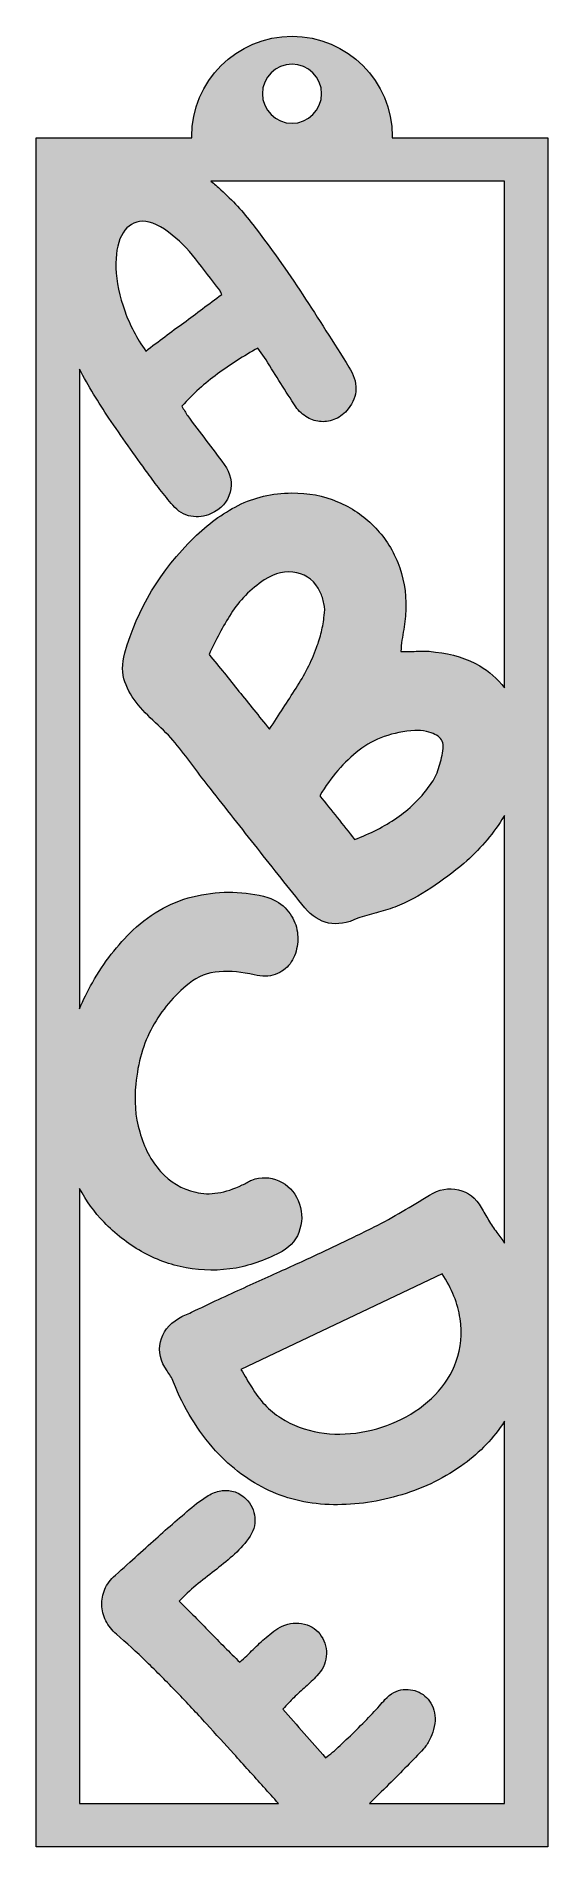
# Model space of a CAD drawing. Extents: x 1256 to 1743, y -1401 to 322.
import ezdxf

# ---------------------------------------------------------------- set-up
doc = ezdxf.new("R2010")
doc.units = 0
doc.header["$MEASUREMENT"] = 0
doc.layers.add('Layer 1', color=7, linetype='Continuous')

msp = doc.modelspace()

# ---------------------------------------------------------------- hatches: boundary and pattern name
at = {"layer": 'Layer 1', "true_color": 0x231f20}
h = msp.add_hatch(color=250, dxfattribs=at)
h.dxf.hatch_style = 2
edge = h.paths.add_edge_path()
edge.add_spline(control_points=[(1595.4, 225.1), (1595.4, 225.5), (1595.4, 225.9), (1595.4, 226.3), (1595.4, 279), (1552.7, 321.8), (1499.9, 321.8), (1447.1, 321.8), (1404.4, 279), (1404.4, 226.3), (1404.4, 225.9), (1404.4, 225.5), (1404.4, 225.1), (1404.4, 225.1), (1256.4, 225.1), (1256.4, 225.1), (1256.4, 225.1), (1256.4, -1401.4), (1256.4, -1401.4), (1256.4, -1401.4), (1743.4, -1401.4), (1743.4, -1401.4), (1743.4, -1401.4), (1743.4, 225.1), (1743.4, 225.1), (1743.4, 225.1), (1595.4, 225.1), (1595.4, 225.1)], knot_values=[0, 0, 0, 0, 1, 1, 1, 2, 2, 2, 3, 3, 3, 4, 4, 4, 5, 5, 5, 6, 6, 6, 7, 7, 7, 8, 8, 8, 9, 9, 9, 9], degree=3, periodic=1)
edge = h.paths.add_edge_path()
edge.add_spline(control_points=[(1499.9, 295.3), (1515.5, 295.3), (1528.1, 282.7), (1528.1, 267.1), (1528.1, 251.6), (1515.5, 238.9), (1499.9, 238.9), (1484.3, 238.9), (1471.7, 251.6), (1471.7, 267.1), (1471.7, 282.7), (1484.3, 295.3), (1499.9, 295.3)], knot_values=[0, 0, 0, 0, 1, 1, 1, 2, 2, 2, 3, 3, 3, 4, 4, 4, 4], degree=3, periodic=1)
edge = h.paths.add_edge_path()
edge.add_spline(control_points=[(1337.5, 131.9), (1341.4, 139.7), (1347.2, 144.2), (1354.8, 145.4), (1362.4, 146.6), (1371.6, 143.3), (1382.4, 135.4), (1392, 128.1), (1400.6, 119.6), (1408, 109.9), (1415.4, 100.1), (1423.1, 90.2), (1431.1, 80.1), (1431.9, 79), (1432.5, 77.7), (1433, 76), (1420.7, 66.9), (1408.7, 57.9), (1396.8, 49.1), (1384.9, 40.4), (1372.9, 31.4), (1360.6, 22.2), (1352, 34.6), (1345.5, 47), (1341, 59.6), (1335.6, 74.4), (1332.7, 88.2), (1332.3, 101), (1331.9, 113.8), (1333.6, 124.1), (1337.5, 131.9)], knot_values=[0, 0, 0, 0, 1, 1, 1, 2, 2, 2, 3, 3, 3, 4, 4, 4, 5, 5, 5, 6, 6, 6, 7, 7, 7, 8, 8, 8, 9, 9, 9, 10, 10, 10, 10], degree=3, periodic=1)
edge = h.paths.add_edge_path()
edge.add_spline(control_points=[(1573.7, -1360.2), (1579.5, -1354.5), (1585.5, -1348.5), (1591.9, -1342.2), (1604.2, -1330), (1615.3, -1318.7), (1625.1, -1308.3), (1627.3, -1305.8), (1629.2, -1303), (1630.9, -1299.7), (1632.6, -1296.4), (1633.9, -1293.1), (1634.7, -1289.7), (1636.8, -1282.1), (1636.7, -1275.3), (1634.2, -1269.1), (1631.7, -1262.9), (1627.9, -1258.4), (1622.8, -1255.4), (1617.8, -1252.4), (1612.1, -1251.2), (1605.8, -1251.8), (1599.5, -1252.4), (1593.7, -1255.5), (1588.4, -1261.3), (1585.2, -1265), (1581.3, -1269.4), (1576.5, -1274.5), (1571.7, -1279.6), (1566.6, -1284.8), (1561.3, -1290), (1556.1, -1295.1), (1550.9, -1300.1), (1545.8, -1304.9), (1540.7, -1309.8), (1536, -1313.6), (1531.8, -1316.6), (1525.1, -1308.8), (1518.4, -1301.1), (1511.6, -1293.5), (1504.7, -1285.8), (1498, -1278.1), (1491.3, -1270.3), (1493.3, -1268.1), (1495.1, -1266.1), (1496.8, -1264.3), (1498.4, -1262.6), (1500.1, -1261), (1501.6, -1259.5), (1505.3, -1256), (1509, -1252.6), (1512.8, -1249.2), (1516.5, -1245.9), (1520.1, -1242.4), (1523.6, -1238.7), (1528.9, -1233.3), (1531.9, -1227.1), (1532.5, -1220.2), (1533.2, -1213.3), (1531.6, -1206.8), (1527.8, -1200.8), (1524.1, -1195), (1518.8, -1191.2), (1511.7, -1189.4), (1504.6, -1187.6), (1497.6, -1188.3), (1490.6, -1191.5), (1487.7, -1192.8), (1485.1, -1194.4), (1482.7, -1196.3), (1480.2, -1198.2), (1477.7, -1200.2), (1475.2, -1202.2), (1471.1, -1205.7), (1467.1, -1209.5), (1463, -1213.5), (1459, -1217.4), (1454.8, -1221.6), (1450.3, -1225.8), (1440.5, -1216.2), (1430.9, -1206.6), (1421.5, -1196.9), (1412.2, -1187.2), (1402.5, -1177.5), (1392.5, -1167.7), (1397.4, -1162.3), (1402.7, -1157.3), (1408.5, -1152.6), (1414.2, -1147.9), (1420, -1143.3), (1426, -1138.8), (1431.9, -1134.3), (1437.6, -1129.6), (1443.2, -1124.7), (1448.8, -1119.8), (1453.8, -1114.3), (1458.4, -1108.1), (1463.1, -1101.8), (1465.1, -1095.1), (1464.5, -1088.1), (1463.8, -1081.2), (1461, -1075.2), (1456, -1070.3), (1452.1, -1066.6), (1448.1, -1064.2), (1444.2, -1063.2), (1440.2, -1062.1), (1436.1, -1061.9), (1432, -1062.7), (1427.9, -1063.4), (1424, -1064.9), (1420.2, -1067.2), (1416.4, -1069.5), (1412.7, -1072), (1409, -1074.8), (1396.7, -1084.9), (1384.5, -1095.4), (1372.5, -1106.3), (1360.3, -1117.2), (1346.8, -1129.4), (1331.8, -1142.9), (1327.1, -1147), (1323.7, -1151.4), (1321.7, -1156.3), (1319.6, -1161.2), (1318.7, -1166.2), (1318.8, -1171.3), (1319, -1176.3), (1320.3, -1181.3), (1322.7, -1186.2), (1325.2, -1191.1), (1328.5, -1195.5), (1332.8, -1199.2), (1342.3, -1207.3), (1351.8, -1216), (1361.5, -1225.4), (1371.1, -1234.8), (1380.8, -1244.5), (1390.4, -1254.4), (1400, -1264.4), (1409.4, -1274.4), (1418.4, -1284.3), (1427.5, -1294.3), (1436.2, -1303.9), (1444.5, -1313), (1454.1, -1323.6), (1463.5, -1334), (1472.8, -1344.4), (1477.5, -1349.7), (1482.3, -1354.9), (1487.1, -1360.2), (1487.1, -1360.2), (1297.6, -1360.2), (1297.6, -1360.2), (1297.6, -1360.2), (1297.6, -774.8), (1297.6, -774.8), (1303.8, -786.5), (1311.6, -797.2), (1321, -807), (1331.5, -818), (1343.3, -827.2), (1356.5, -834.8), (1369.6, -842.3), (1383.8, -847.5), (1399.2, -850.4), (1414.6, -853.2), (1430.4, -853.3), (1446.7, -850.6), (1454.2, -849.1), (1461.7, -847), (1469.1, -844.3), (1476.5, -841.6), (1483.6, -838.4), (1490.6, -834.8), (1499.3, -829.6), (1505, -822.5), (1507.5, -813.3), (1510.1, -804.1), (1509.6, -795.1), (1505.9, -786.4), (1502, -777.6), (1495.8, -771.4), (1487.4, -767.6), (1478.9, -763.8), (1470.4, -763.6), (1461.6, -766.9), (1460.1, -767.5), (1458.6, -768.3), (1457.1, -769.2), (1455.6, -770.1), (1454.1, -770.8), (1452.6, -771.5), (1436.3, -779.3), (1421.5, -781.6), (1408.2, -778.5), (1395, -775.3), (1383.8, -768.7), (1374.8, -758.6), (1365.7, -748.5), (1359.1, -735.9), (1354.9, -721), (1350.6, -706.1), (1349.4, -690.9), (1351.3, -675.6), (1353.1, -655.1), (1358.3, -636.9), (1367.1, -621.1), (1375.8, -605.2), (1387.4, -591.4), (1401.9, -579.7), (1410.3, -573.1), (1419.9, -569.4), (1430.6, -568.6), (1441.3, -567.9), (1452.4, -568.8), (1463.9, -571.5), (1471.4, -573.4), (1478.1, -573.2), (1484, -571.1), (1489.9, -569), (1494.5, -565.6), (1498, -560.9), (1501.5, -556.2), (1503.7, -550.8), (1504.8, -544.6), (1505.9, -538.5), (1505.6, -532.4), (1504.1, -526.3), (1502.6, -520.3), (1499.6, -514.7), (1495.1, -509.6), (1490.6, -504.5), (1484.5, -500.5), (1477, -497.8), (1455, -491.8), (1432.5, -491.3), (1409.6, -496.2), (1386.7, -501.2), (1366.3, -512.1), (1348.5, -529), (1333.8, -542.9), (1320.9, -559.6), (1309.9, -579), (1305.3, -587.1), (1301.2, -595.5), (1297.6, -604), (1297.6, -604), (1297.6, 5), (1297.6, 5), (1306.2, -11.2), (1315.6, -26.7), (1325.6, -41.6), (1337.6, -59.2), (1349.9, -76.7), (1362.6, -94), (1366.3, -99.3), (1370.2, -104.5), (1374.2, -109.7), (1378.3, -114.9), (1382.4, -119.8), (1386.3, -124.6), (1391.3, -130.3), (1397, -133.8), (1403.7, -135.1), (1410.3, -136.3), (1416.6, -135.5), (1422.8, -132.6), (1432.4, -128.1), (1438.5, -121.4), (1441, -112.3), (1443.5, -103.2), (1441.6, -94.3), (1435.2, -85.7), (1429.5, -77.9), (1423.7, -70.2), (1418, -62.6), (1412.2, -55), (1406.4, -47.4), (1400.7, -39.6), (1399.6, -38), (1398.6, -36.5), (1397.8, -35), (1396.9, -33.5), (1396, -31.9), (1395.1, -30.2), (1405.7, -18.6), (1417, -8.4), (1429, 0.4), (1441, 9.3), (1453.8, 17.5), (1467.5, 25), (1467.5, 25), (1475.3, 13.8), (1475.3, 13.8), (1479.9, 6.2), (1484.6, -1.2), (1489.2, -8.6), (1493.8, -16), (1498.6, -23.4), (1503.4, -30.8), (1506.5, -35.2), (1510.2, -38.6), (1514.5, -41), (1518.7, -43.5), (1523.2, -44.8), (1527.8, -45), (1532.3, -45.3), (1536.9, -44.4), (1541.4, -42.4), (1545.9, -40.4), (1549.9, -37.2), (1553.4, -32.8), (1563, -20.9), (1563.3, -7.6), (1554.1, 6.9), (1539.6, 30.1), (1524.9, 53.1), (1510.1, 75.8), (1495.3, 98.5), (1479.4, 120.8), (1462.6, 142.7), (1453.2, 154.8), (1443.1, 165.8), (1432.2, 175.7), (1429.1, 178.6), (1425.9, 181.3), (1422.6, 183.9), (1422.6, 183.9), (1585.6, 183.9), (1585.6, 183.9), (1585.6, 183.9), (1702.2, 183.9), (1702.2, 183.9), (1702.2, 183.9), (1702.2, -298.5), (1702.2, -298.5), (1695.4, -289.6), (1687.5, -282.6), (1678.6, -277.5), (1666.4, -270.5), (1652.3, -266.1), (1636.6, -264.3), (1631.2, -263.5), (1625.7, -263.2), (1620.3, -263.5), (1614.8, -263.8), (1609.2, -263.9), (1603.4, -263.7), (1604.1, -256.4), (1605, -249.4), (1606.2, -242.8), (1607.3, -236.1), (1608.1, -229.5), (1608.4, -222.8), (1608.7, -207.2), (1606.1, -192.7), (1600.6, -179.2), (1595.1, -165.8), (1587.5, -154.2), (1577.8, -144.4), (1568.1, -134.6), (1556.6, -126.9), (1543.3, -121.2), (1529.9, -115.5), (1515.4, -112.7), (1499.7, -112.9), (1480.9, -113.1), (1463.9, -117.1), (1448.7, -124.8), (1433.5, -132.5), (1419.5, -142.7), (1406.7, -155.4), (1374.8, -186.4), (1352.8, -223), (1340.7, -265.2), (1338, -275.6), (1338, -284.7), (1340.8, -292.7), (1343.6, -300.7), (1347.9, -308), (1353.6, -314.6), (1359.3, -321.3), (1365.6, -327.7), (1372.5, -334), (1379.4, -340.2), (1385.4, -346.6), (1390.7, -353.1), (1396.1, -360), (1401.4, -366.8), (1406.5, -373.6), (1411.5, -380.5), (1416.8, -387.4), (1422.2, -394.2), (1437.1, -413.1), (1452, -432.1), (1467, -451.1), (1481.9, -470.1), (1496.9, -488.9), (1512.1, -507.7), (1525.4, -523.7), (1542.3, -527.1), (1562.6, -517.7), (1565.2, -516.8), (1568, -515.9), (1571, -515), (1574.1, -514.1), (1577.1, -513.3), (1580.2, -512.4), (1583, -511.7), (1585.9, -511), (1588.9, -510.1), (1592, -509.2), (1595, -508.2), (1597.8, -507.1), (1609.8, -502.2), (1621.3, -496.1), (1632.2, -488.9), (1643, -481.7), (1653.5, -473.9), (1663.5, -465.5), (1678, -452.8), (1690.1, -438.9), (1699.8, -423.8), (1700.7, -422.5), (1701.4, -421.2), (1702.2, -419.9), (1702.2, -419.9), (1702.2, -826.9), (1702.2, -826.9), (1700, -823.4), (1697.6, -820.1), (1695, -816.7), (1691.9, -813), (1689.3, -809.1), (1687, -805.1), (1684.8, -801), (1682.4, -797), (1679.9, -793), (1674.9, -783.9), (1667.7, -778.2), (1658.3, -776), (1648.9, -773.9), (1639.8, -775.6), (1630.8, -781.1), (1622.1, -786.5), (1613.5, -791.8), (1604.8, -796.9), (1596.1, -802), (1587.3, -806.8), (1578.2, -811.4), (1565.5, -817.8), (1552.6, -824.1), (1539.6, -830.2), (1526.7, -836.4), (1513.1, -842.7), (1498.9, -849.1), (1484.8, -855.5), (1469.9, -862.3), (1454.3, -869.3), (1438.7, -876.4), (1422, -884.2), (1404.1, -892.7), (1402, -893.7), (1400, -894.6), (1397.9, -895.4), (1395.9, -896.2), (1393.9, -897.2), (1391.9, -898.5), (1382.5, -904.3), (1376.7, -911.7), (1374.6, -920.9), (1372.6, -930.1), (1374.7, -939.3), (1381, -948.5), (1382.1, -950.2), (1383.2, -951.9), (1384.3, -953.5), (1385.4, -955), (1386.3, -956.9), (1387, -959.2), (1396.8, -983.8), (1410.2, -1005.5), (1427.2, -1024.5), (1442.4, -1041), (1459.4, -1053.6), (1478, -1062.3), (1496.6, -1071), (1517, -1075.5), (1539.3, -1075.8), (1561, -1076.1), (1582.8, -1073), (1604.5, -1066.3), (1626.3, -1059.7), (1646, -1049.9), (1663.7, -1037), (1678.9, -1025.9), (1691.8, -1012.4), (1702.2, -996.4), (1702.2, -996.4), (1702.2, -1360.2), (1702.2, -1360.2), (1702.2, -1360.2), (1573.7, -1360.2), (1573.7, -1360.2)], knot_values=[0, 0, 0, 0, 1, 1, 1, 2, 2, 2, 3, 3, 3, 4, 4, 4, 5, 5, 5, 6, 6, 6, 7, 7, 7, 8, 8, 8, 9, 9, 9, 10, 10, 10, 11, 11, 11, 12, 12, 12, 13, 13, 13, 14, 14, 14, 15, 15, 15, 16, 16, 16, 17, 17, 17, 18, 18, 18, 19, 19, 19, 20, 20, 20, 21, 21, 21, 22, 22, 22, 23, 23, 23, 24, 24, 24, 25, 25, 25, 26, 26, 26, 27, 27, 27, 28, 28, 28, 29, 29, 29, 30, 30, 30, 31, 31, 31, 32, 32, 32, 33, 33, 33, 34, 34, 34, 35, 35, 35, 36, 36, 36, 37, 37, 37, 38, 38, 38, 39, 39, 39, 40, 40, 40, 41, 41, 41, 42, 42, 42, 43, 43, 43, 44, 44, 44, 45, 45, 45, 46, 46, 46, 47, 47, 47, 48, 48, 48, 49, 49, 49, 50, 50, 50, 51, 51, 51, 52, 52, 52, 53, 53, 53, 54, 54, 54, 55, 55, 55, 56, 56, 56, 57, 57, 57, 58, 58, 58, 59, 59, 59, 60, 60, 60, 61, 61, 61, 62, 62, 62, 63, 63, 63, 64, 64, 64, 65, 65, 65, 66, 66, 66, 67, 67, 67, 68, 68, 68, 69, 69, 69, 70, 70, 70, 71, 71, 71, 72, 72, 72, 73, 73, 73, 74, 74, 74, 75, 75, 75, 76, 76, 76, 77, 77, 77, 78, 78, 78, 79, 79, 79, 80, 80, 80, 81, 81, 81, 82, 82, 82, 83, 83, 83, 84, 84, 84, 85, 85, 85, 86, 86, 86, 87, 87, 87, 88, 88, 88, 89, 89, 89, 90, 90, 90, 91, 91, 91, 92, 92, 92, 93, 93, 93, 94, 94, 94, 95, 95, 95, 96, 96, 96, 97, 97, 97, 98, 98, 98, 99, 99, 99, 100, 100, 100, 101, 101, 101, 102, 102, 102, 103, 103, 103, 104, 104, 104, 105, 105, 105, 106, 106, 106, 107, 107, 107, 108, 108, 108, 109, 109, 109, 110, 110, 110, 111, 111, 111, 112, 112, 112, 113, 113, 113, 114, 114, 114, 115, 115, 115, 116, 116, 116, 117, 117, 117, 118, 118, 118, 119, 119, 119, 120, 120, 120, 121, 121, 121, 122, 122, 122, 123, 123, 123, 124, 124, 124, 125, 125, 125, 126, 126, 126, 127, 127, 127, 128, 128, 128, 129, 129, 129, 130, 130, 130, 131, 131, 131, 132, 132, 132, 133, 133, 133, 134, 134, 134, 135, 135, 135, 136, 136, 136, 137, 137, 137, 138, 138, 138, 139, 139, 139, 140, 140, 140, 141, 141, 141, 142, 142, 142, 143, 143, 143, 144, 144, 144, 145, 145, 145, 146, 146, 146, 147, 147, 147, 148, 148, 148, 149, 149, 149, 150, 150, 150, 151, 151, 151, 152, 152, 152, 153, 153, 153, 154, 154, 154, 155, 155, 155, 156, 156, 156, 157, 157, 157, 158, 158, 158, 159, 159, 159, 160, 160, 160, 161, 161, 161, 162, 162, 162, 163, 163, 163, 164, 164, 164, 165, 165, 165, 166, 166, 166, 167, 167, 167, 168, 168, 168, 168], degree=3, periodic=1)
edge = h.paths.add_edge_path()
edge.add_spline(control_points=[(1563.7, -357.8), (1577.9, -346.7), (1595.7, -340.4), (1616.9, -338.9), (1620.5, -338.8), (1624.2, -339.2), (1627.9, -339.9), (1634.1, -341.3), (1638.6, -343.6), (1641.3, -346.6), (1643.9, -349.6), (1644.5, -354.3), (1643.1, -360.5), (1642.1, -366.1), (1640.6, -371.6), (1638.7, -377.1), (1636.8, -382.7), (1634.1, -387.6), (1630.6, -392), (1621.8, -404.1), (1611.5, -414.1), (1599.6, -422.2), (1587.7, -430.3), (1574.3, -437.2), (1559.5, -442.7), (1553.9, -435.7), (1548.4, -428.7), (1542.9, -421.9), (1537.5, -415.1), (1532, -408.1), (1526.3, -401), (1536.9, -383.3), (1549.4, -368.9), (1563.7, -357.8)], knot_values=[0, 0, 0, 0, 1, 1, 1, 2, 2, 2, 3, 3, 3, 4, 4, 4, 5, 5, 5, 6, 6, 6, 7, 7, 7, 8, 8, 8, 9, 9, 9, 10, 10, 10, 11, 11, 11, 11], degree=3, periodic=1)
edge = h.paths.add_edge_path()
edge.add_spline(control_points=[(1523.3, -260), (1518.3, -273.5), (1511.8, -286.4), (1503.8, -298.7), (1495.8, -311), (1487.4, -324), (1478.5, -337.7), (1468.3, -325.2), (1458.7, -313.2), (1449.4, -301.7), (1440.2, -290.2), (1430.7, -278.4), (1420.9, -266.5), (1427.1, -253), (1434.1, -240), (1441.9, -227.7), (1449.7, -215.3), (1460.2, -204.6), (1473.5, -195.6), (1483.9, -188.9), (1494.2, -186.7), (1504.4, -188.9), (1514.5, -191), (1522, -197.2), (1526.8, -207.2), (1528.4, -210.7), (1529.5, -214.3), (1530.3, -218.2), (1531.2, -222.1), (1531.2, -225.9), (1530.5, -229.6), (1530, -234.8), (1529.1, -239.9), (1527.9, -245), (1526.7, -250.1), (1525.2, -255.1), (1523.3, -260)], knot_values=[0, 0, 0, 0, 1, 1, 1, 2, 2, 2, 3, 3, 3, 4, 4, 4, 5, 5, 5, 6, 6, 6, 7, 7, 7, 8, 8, 8, 9, 9, 9, 10, 10, 10, 11, 11, 11, 12, 12, 12, 12], degree=3, periodic=1)
edge = h.paths.add_edge_path()
edge.add_spline(control_points=[(1656.3, -939.3), (1652, -951.3), (1645.3, -961.9), (1636.1, -971.3), (1626.8, -980.7), (1616.2, -988.4), (1604.1, -994.4), (1592, -1000.5), (1579.2, -1004.6), (1565.7, -1006.9), (1552.1, -1009.2), (1538.8, -1009.2), (1525.7, -1007.1), (1512.7, -1004.9), (1500.5, -1000.3), (1489.3, -993.3), (1478.1, -986.2), (1468.8, -976.4), (1461.5, -963.8), (1459.6, -961.1), (1458, -958.5), (1456.5, -955.8), (1455.1, -953.1), (1453.3, -950.2), (1451.2, -947), (1451.2, -947), (1642.8, -856), (1642.8, -856), (1652.1, -870.2), (1657.8, -884.5), (1659.9, -898.7), (1662, -913), (1660.8, -926.5), (1656.3, -939.3)], knot_values=[0, 0, 0, 0, 1, 1, 1, 2, 2, 2, 3, 3, 3, 4, 4, 4, 5, 5, 5, 6, 6, 6, 7, 7, 7, 8, 8, 8, 9, 9, 9, 10, 10, 10, 11, 11, 11, 11], degree=3, periodic=1)

# ---------------------------------------------------------------- linework, layer by layer
at = {"layer": 'Layer 1', "lineweight": 0}
for points, knots in [([(1595.4, 225.1), (1595.4, 225.5), (1595.4, 225.9), (1595.4, 226.3), (1595.4, 279), (1552.7, 321.8), (1499.9, 321.8), (1447.1, 321.8), (1404.4, 279), (1404.4, 226.3), (1404.4, 225.9), (1404.4, 225.5), (1404.4, 225.1), (1404.4, 225.1), (1256.4, 225.1), (1256.4, 225.1), (1256.4, 225.1), (1256.4, -1401.4), (1256.4, -1401.4), (1256.4, -1401.4), (1743.4, -1401.4), (1743.4, -1401.4), (1743.4, -1401.4), (1743.4, 225.1), (1743.4, 225.1), (1743.4, 225.1), (1595.4, 225.1), (1595.4, 225.1)], [0, 0, 0, 0, 1, 1, 1, 2, 2, 2, 3, 3, 3, 4, 4, 4, 5, 5, 5, 6, 6, 6, 7, 7, 7, 8, 8, 8, 9, 9, 9, 9]), ([(1499.9, 295.3), (1515.5, 295.3), (1528.1, 282.7), (1528.1, 267.1), (1528.1, 251.6), (1515.5, 238.9), (1499.9, 238.9), (1484.3, 238.9), (1471.7, 251.6), (1471.7, 267.1), (1471.7, 282.7), (1484.3, 295.3), (1499.9, 295.3)], [0, 0, 0, 0, 1, 1, 1, 2, 2, 2, 3, 3, 3, 4, 4, 4, 4]), ([(1573.7, -1360.2), (1579.5, -1354.5), (1585.5, -1348.5), (1591.9, -1342.2), (1604.2, -1330), (1615.3, -1318.7), (1625.1, -1308.3), (1627.3, -1305.8), (1629.2, -1303), (1630.9, -1299.7), (1632.6, -1296.4), (1633.9, -1293.1), (1634.7, -1289.7), (1636.8, -1282.1), (1636.7, -1275.3), (1634.2, -1269.1), (1631.7, -1262.9), (1627.9, -1258.4), (1622.8, -1255.4), (1617.8, -1252.4), (1612.1, -1251.2), (1605.8, -1251.8), (1599.5, -1252.4), (1593.7, -1255.5), (1588.4, -1261.3), (1585.2, -1265), (1581.3, -1269.4), (1576.5, -1274.5), (1571.7, -1279.6), (1566.6, -1284.8), (1561.3, -1290), (1556.1, -1295.1), (1550.9, -1300.1), (1545.8, -1304.9), (1540.7, -1309.8), (1536, -1313.6), (1531.8, -1316.6), (1525.1, -1308.8), (1518.4, -1301.1), (1511.6, -1293.5), (1504.7, -1285.8), (1498, -1278.1), (1491.3, -1270.3), (1493.3, -1268.1), (1495.1, -1266.1), (1496.8, -1264.3), (1498.4, -1262.6), (1500.1, -1261), (1501.6, -1259.5), (1505.3, -1256), (1509, -1252.6), (1512.8, -1249.2), (1516.5, -1245.9), (1520.1, -1242.4), (1523.6, -1238.7), (1528.9, -1233.3), (1531.9, -1227.1), (1532.5, -1220.2), (1533.2, -1213.3), (1531.6, -1206.8), (1527.8, -1200.8), (1524.1, -1195), (1518.8, -1191.2), (1511.7, -1189.4), (1504.6, -1187.6), (1497.6, -1188.3), (1490.6, -1191.5), (1487.7, -1192.8), (1485.1, -1194.4), (1482.7, -1196.3), (1480.2, -1198.2), (1477.7, -1200.2), (1475.2, -1202.2), (1471.1, -1205.7), (1467.1, -1209.5), (1463, -1213.5), (1459, -1217.4), (1454.8, -1221.6), (1450.3, -1225.8), (1440.5, -1216.2), (1430.9, -1206.6), (1421.5, -1196.9), (1412.2, -1187.2), (1402.5, -1177.5), (1392.5, -1167.7), (1397.4, -1162.3), (1402.7, -1157.3), (1408.5, -1152.6), (1414.2, -1147.9), (1420, -1143.3), (1426, -1138.8), (1431.9, -1134.3), (1437.6, -1129.6), (1443.2, -1124.7), (1448.8, -1119.8), (1453.8, -1114.3), (1458.4, -1108.1), (1463.1, -1101.8), (1465.1, -1095.1), (1464.5, -1088.1), (1463.8, -1081.2), (1461, -1075.2), (1456, -1070.3), (1452.1, -1066.6), (1448.1, -1064.2), (1444.2, -1063.2), (1440.2, -1062.1), (1436.1, -1061.9), (1432, -1062.7), (1427.9, -1063.4), (1424, -1064.9), (1420.2, -1067.2), (1416.4, -1069.5), (1412.7, -1072), (1409, -1074.8), (1396.7, -1084.9), (1384.5, -1095.4), (1372.5, -1106.3), (1360.3, -1117.2), (1346.8, -1129.4), (1331.8, -1142.9), (1327.1, -1147), (1323.7, -1151.4), (1321.7, -1156.3), (1319.6, -1161.2), (1318.7, -1166.2), (1318.8, -1171.3), (1319, -1176.3), (1320.3, -1181.3), (1322.7, -1186.2), (1325.2, -1191.1), (1328.5, -1195.5), (1332.8, -1199.2), (1342.3, -1207.3), (1351.8, -1216), (1361.5, -1225.4), (1371.1, -1234.8), (1380.8, -1244.5), (1390.4, -1254.4), (1400, -1264.4), (1409.4, -1274.4), (1418.4, -1284.3), (1427.5, -1294.3), (1436.2, -1303.9), (1444.5, -1313), (1454.1, -1323.6), (1463.5, -1334), (1472.8, -1344.4), (1477.5, -1349.7), (1482.3, -1354.9), (1487.1, -1360.2), (1487.1, -1360.2), (1297.6, -1360.2), (1297.6, -1360.2), (1297.6, -1360.2), (1297.6, -774.8), (1297.6, -774.8), (1303.8, -786.5), (1311.6, -797.2), (1321, -807), (1331.5, -818), (1343.3, -827.2), (1356.5, -834.8), (1369.6, -842.3), (1383.8, -847.5), (1399.2, -850.4), (1414.6, -853.2), (1430.4, -853.3), (1446.7, -850.6), (1454.2, -849.1), (1461.7, -847), (1469.1, -844.3), (1476.5, -841.6), (1483.6, -838.4), (1490.6, -834.8), (1499.3, -829.6), (1505, -822.5), (1507.5, -813.3), (1510.1, -804.1), (1509.6, -795.1), (1505.9, -786.4), (1502, -777.6), (1495.8, -771.4), (1487.4, -767.6), (1478.9, -763.8), (1470.4, -763.6), (1461.6, -766.9), (1460.1, -767.5), (1458.6, -768.3), (1457.1, -769.2), (1455.6, -770.1), (1454.1, -770.8), (1452.6, -771.5), (1436.3, -779.3), (1421.5, -781.6), (1408.2, -778.5), (1395, -775.3), (1383.8, -768.7), (1374.8, -758.6), (1365.7, -748.5), (1359.1, -735.9), (1354.9, -721), (1350.6, -706.1), (1349.4, -690.9), (1351.3, -675.6), (1353.1, -655.1), (1358.3, -636.9), (1367.1, -621.1), (1375.8, -605.2), (1387.4, -591.4), (1401.9, -579.7), (1410.3, -573.1), (1419.9, -569.4), (1430.6, -568.6), (1441.3, -567.9), (1452.4, -568.8), (1463.9, -571.5), (1471.4, -573.4), (1478.1, -573.2), (1484, -571.1), (1489.9, -569), (1494.5, -565.6), (1498, -560.9), (1501.5, -556.2), (1503.7, -550.8), (1504.8, -544.6), (1505.9, -538.5), (1505.6, -532.4), (1504.1, -526.3), (1502.6, -520.3), (1499.6, -514.7), (1495.1, -509.6), (1490.6, -504.5), (1484.5, -500.5), (1477, -497.8), (1455, -491.8), (1432.5, -491.3), (1409.6, -496.2), (1386.7, -501.2), (1366.3, -512.1), (1348.5, -529), (1333.8, -542.9), (1320.9, -559.6), (1309.9, -579), (1305.3, -587.1), (1301.2, -595.5), (1297.6, -604), (1297.6, -604), (1297.6, 5), (1297.6, 5), (1306.2, -11.2), (1315.6, -26.7), (1325.6, -41.6), (1337.6, -59.2), (1349.9, -76.7), (1362.6, -94), (1366.3, -99.3), (1370.2, -104.5), (1374.2, -109.7), (1378.3, -114.9), (1382.4, -119.8), (1386.3, -124.6), (1391.3, -130.3), (1397, -133.8), (1403.7, -135.1), (1410.3, -136.3), (1416.6, -135.5), (1422.8, -132.6), (1432.4, -128.1), (1438.5, -121.4), (1441, -112.3), (1443.5, -103.2), (1441.6, -94.3), (1435.2, -85.7), (1429.5, -77.9), (1423.7, -70.2), (1418, -62.6), (1412.2, -55), (1406.4, -47.4), (1400.7, -39.6), (1399.6, -38), (1398.6, -36.5), (1397.8, -35), (1396.9, -33.5), (1396, -31.9), (1395.1, -30.2), (1405.7, -18.6), (1417, -8.4), (1429, 0.4), (1441, 9.3), (1453.8, 17.5), (1467.5, 25), (1467.5, 25), (1475.3, 13.8), (1475.3, 13.8), (1479.9, 6.2), (1484.6, -1.2), (1489.2, -8.6), (1493.8, -16), (1498.6, -23.4), (1503.4, -30.8), (1506.5, -35.2), (1510.2, -38.6), (1514.5, -41), (1518.7, -43.5), (1523.2, -44.8), (1527.8, -45), (1532.3, -45.3), (1536.9, -44.4), (1541.4, -42.4), (1545.9, -40.4), (1549.9, -37.2), (1553.4, -32.8), (1563, -20.9), (1563.3, -7.6), (1554.1, 6.9), (1539.6, 30.1), (1524.9, 53.1), (1510.1, 75.8), (1495.3, 98.5), (1479.4, 120.8), (1462.6, 142.7), (1453.2, 154.8), (1443.1, 165.8), (1432.2, 175.7), (1429.1, 178.6), (1425.9, 181.3), (1422.6, 183.9), (1422.6, 183.9), (1585.6, 183.9), (1585.6, 183.9), (1585.6, 183.9), (1702.2, 183.9), (1702.2, 183.9), (1702.2, 183.9), (1702.2, -298.5), (1702.2, -298.5), (1695.4, -289.6), (1687.5, -282.6), (1678.6, -277.5), (1666.4, -270.5), (1652.3, -266.1), (1636.6, -264.3), (1631.2, -263.5), (1625.7, -263.2), (1620.3, -263.5), (1614.8, -263.8), (1609.2, -263.9), (1603.4, -263.7), (1604.1, -256.4), (1605, -249.4), (1606.2, -242.8), (1607.3, -236.1), (1608.1, -229.5), (1608.4, -222.8), (1608.7, -207.2), (1606.1, -192.7), (1600.6, -179.2), (1595.1, -165.8), (1587.5, -154.2), (1577.8, -144.4), (1568.1, -134.6), (1556.6, -126.9), (1543.3, -121.2), (1529.9, -115.5), (1515.4, -112.7), (1499.7, -112.9), (1480.9, -113.1), (1463.9, -117.1), (1448.7, -124.8), (1433.5, -132.5), (1419.5, -142.7), (1406.7, -155.4), (1374.8, -186.4), (1352.8, -223), (1340.7, -265.2), (1338, -275.6), (1338, -284.7), (1340.8, -292.7), (1343.6, -300.7), (1347.9, -308), (1353.6, -314.6), (1359.3, -321.3), (1365.6, -327.7), (1372.5, -334), (1379.4, -340.2), (1385.4, -346.6), (1390.7, -353.1), (1396.1, -360), (1401.4, -366.8), (1406.5, -373.6), (1411.5, -380.5), (1416.8, -387.4), (1422.2, -394.2), (1437.1, -413.1), (1452, -432.1), (1467, -451.1), (1481.9, -470.1), (1496.9, -488.9), (1512.1, -507.7), (1525.4, -523.7), (1542.3, -527.1), (1562.6, -517.7), (1565.2, -516.8), (1568, -515.9), (1571, -515), (1574.1, -514.1), (1577.1, -513.3), (1580.2, -512.4), (1583, -511.7), (1585.9, -511), (1588.9, -510.1), (1592, -509.2), (1595, -508.2), (1597.8, -507.1), (1609.8, -502.2), (1621.3, -496.1), (1632.2, -488.9), (1643, -481.7), (1653.5, -473.9), (1663.5, -465.5), (1678, -452.8), (1690.1, -438.9), (1699.8, -423.8), (1700.7, -422.5), (1701.4, -421.2), (1702.2, -419.9), (1702.2, -419.9), (1702.2, -826.9), (1702.2, -826.9), (1700, -823.4), (1697.6, -820.1), (1695, -816.7), (1691.9, -813), (1689.3, -809.1), (1687, -805.1), (1684.8, -801), (1682.4, -797), (1679.9, -793), (1674.9, -783.9), (1667.7, -778.2), (1658.3, -776), (1648.9, -773.9), (1639.8, -775.6), (1630.8, -781.1), (1622.1, -786.5), (1613.5, -791.8), (1604.8, -796.9), (1596.1, -802), (1587.3, -806.8), (1578.2, -811.4), (1565.5, -817.8), (1552.6, -824.1), (1539.6, -830.2), (1526.7, -836.4), (1513.1, -842.7), (1498.9, -849.1), (1484.8, -855.5), (1469.9, -862.3), (1454.3, -869.3), (1438.7, -876.4), (1422, -884.2), (1404.1, -892.7), (1402, -893.7), (1400, -894.6), (1397.9, -895.4), (1395.9, -896.2), (1393.9, -897.2), (1391.9, -898.5), (1382.5, -904.3), (1376.7, -911.7), (1374.6, -920.9), (1372.6, -930.1), (1374.7, -939.3), (1381, -948.5), (1382.1, -950.2), (1383.2, -951.9), (1384.3, -953.5), (1385.4, -955), (1386.3, -956.9), (1387, -959.2), (1396.8, -983.8), (1410.2, -1005.5), (1427.2, -1024.5), (1442.4, -1041), (1459.4, -1053.6), (1478, -1062.3), (1496.6, -1071), (1517, -1075.5), (1539.3, -1075.8), (1561, -1076.1), (1582.8, -1073), (1604.5, -1066.3), (1626.3, -1059.7), (1646, -1049.9), (1663.7, -1037), (1678.9, -1025.9), (1691.8, -1012.4), (1702.2, -996.4), (1702.2, -996.4), (1702.2, -1360.2), (1702.2, -1360.2), (1702.2, -1360.2), (1573.7, -1360.2), (1573.7, -1360.2)], [0, 0, 0, 0, 1, 1, 1, 2, 2, 2, 3, 3, 3, 4, 4, 4, 5, 5, 5, 6, 6, 6, 7, 7, 7, 8, 8, 8, 9, 9, 9, 10, 10, 10, 11, 11, 11, 12, 12, 12, 13, 13, 13, 14, 14, 14, 15, 15, 15, 16, 16, 16, 17, 17, 17, 18, 18, 18, 19, 19, 19, 20, 20, 20, 21, 21, 21, 22, 22, 22, 23, 23, 23, 24, 24, 24, 25, 25, 25, 26, 26, 26, 27, 27, 27, 28, 28, 28, 29, 29, 29, 30, 30, 30, 31, 31, 31, 32, 32, 32, 33, 33, 33, 34, 34, 34, 35, 35, 35, 36, 36, 36, 37, 37, 37, 38, 38, 38, 39, 39, 39, 40, 40, 40, 41, 41, 41, 42, 42, 42, 43, 43, 43, 44, 44, 44, 45, 45, 45, 46, 46, 46, 47, 47, 47, 48, 48, 48, 49, 49, 49, 50, 50, 50, 51, 51, 51, 52, 52, 52, 53, 53, 53, 54, 54, 54, 55, 55, 55, 56, 56, 56, 57, 57, 57, 58, 58, 58, 59, 59, 59, 60, 60, 60, 61, 61, 61, 62, 62, 62, 63, 63, 63, 64, 64, 64, 65, 65, 65, 66, 66, 66, 67, 67, 67, 68, 68, 68, 69, 69, 69, 70, 70, 70, 71, 71, 71, 72, 72, 72, 73, 73, 73, 74, 74, 74, 75, 75, 75, 76, 76, 76, 77, 77, 77, 78, 78, 78, 79, 79, 79, 80, 80, 80, 81, 81, 81, 82, 82, 82, 83, 83, 83, 84, 84, 84, 85, 85, 85, 86, 86, 86, 87, 87, 87, 88, 88, 88, 89, 89, 89, 90, 90, 90, 91, 91, 91, 92, 92, 92, 93, 93, 93, 94, 94, 94, 95, 95, 95, 96, 96, 96, 97, 97, 97, 98, 98, 98, 99, 99, 99, 100, 100, 100, 101, 101, 101, 102, 102, 102, 103, 103, 103, 104, 104, 104, 105, 105, 105, 106, 106, 106, 107, 107, 107, 108, 108, 108, 109, 109, 109, 110, 110, 110, 111, 111, 111, 112, 112, 112, 113, 113, 113, 114, 114, 114, 115, 115, 115, 116, 116, 116, 117, 117, 117, 118, 118, 118, 119, 119, 119, 120, 120, 120, 121, 121, 121, 122, 122, 122, 123, 123, 123, 124, 124, 124, 125, 125, 125, 126, 126, 126, 127, 127, 127, 128, 128, 128, 129, 129, 129, 130, 130, 130, 131, 131, 131, 132, 132, 132, 133, 133, 133, 134, 134, 134, 135, 135, 135, 136, 136, 136, 137, 137, 137, 138, 138, 138, 139, 139, 139, 140, 140, 140, 141, 141, 141, 142, 142, 142, 143, 143, 143, 144, 144, 144, 145, 145, 145, 146, 146, 146, 147, 147, 147, 148, 148, 148, 149, 149, 149, 150, 150, 150, 151, 151, 151, 152, 152, 152, 153, 153, 153, 154, 154, 154, 155, 155, 155, 156, 156, 156, 157, 157, 157, 158, 158, 158, 159, 159, 159, 160, 160, 160, 161, 161, 161, 162, 162, 162, 163, 163, 163, 164, 164, 164, 165, 165, 165, 166, 166, 166, 167, 167, 167, 168, 168, 168, 168]), ([(1337.5, 131.9), (1341.4, 139.7), (1347.2, 144.2), (1354.8, 145.4), (1362.4, 146.6), (1371.6, 143.3), (1382.4, 135.4), (1392, 128.1), (1400.6, 119.6), (1408, 109.9), (1415.4, 100.1), (1423.1, 90.2), (1431.1, 80.1), (1431.9, 79), (1432.5, 77.7), (1433, 76), (1420.7, 66.9), (1408.7, 57.9), (1396.8, 49.1), (1384.9, 40.4), (1372.9, 31.4), (1360.6, 22.2), (1352, 34.6), (1345.5, 47), (1341, 59.6), (1335.6, 74.4), (1332.7, 88.2), (1332.3, 101), (1331.9, 113.8), (1333.6, 124.1), (1337.5, 131.9)], [0, 0, 0, 0, 1, 1, 1, 2, 2, 2, 3, 3, 3, 4, 4, 4, 5, 5, 5, 6, 6, 6, 7, 7, 7, 8, 8, 8, 9, 9, 9, 10, 10, 10, 10]), ([(1523.3, -260), (1518.3, -273.5), (1511.8, -286.4), (1503.8, -298.7), (1495.8, -311), (1487.4, -324), (1478.5, -337.7), (1468.3, -325.2), (1458.7, -313.2), (1449.4, -301.7), (1440.2, -290.2), (1430.7, -278.4), (1420.9, -266.5), (1427.1, -253), (1434.1, -240), (1441.9, -227.7), (1449.7, -215.3), (1460.2, -204.6), (1473.5, -195.6), (1483.9, -188.9), (1494.2, -186.7), (1504.4, -188.9), (1514.5, -191), (1522, -197.2), (1526.8, -207.2), (1528.4, -210.7), (1529.5, -214.3), (1530.3, -218.2), (1531.2, -222.1), (1531.2, -225.9), (1530.5, -229.6), (1530, -234.8), (1529.1, -239.9), (1527.9, -245), (1526.7, -250.1), (1525.2, -255.1), (1523.3, -260)], [0, 0, 0, 0, 1, 1, 1, 2, 2, 2, 3, 3, 3, 4, 4, 4, 5, 5, 5, 6, 6, 6, 7, 7, 7, 8, 8, 8, 9, 9, 9, 10, 10, 10, 11, 11, 11, 12, 12, 12, 12]), ([(1563.7, -357.8), (1577.9, -346.7), (1595.7, -340.4), (1616.9, -338.9), (1620.5, -338.8), (1624.2, -339.2), (1627.9, -339.9), (1634.1, -341.3), (1638.6, -343.6), (1641.3, -346.6), (1643.9, -349.6), (1644.5, -354.3), (1643.1, -360.5), (1642.1, -366.1), (1640.6, -371.6), (1638.7, -377.1), (1636.8, -382.7), (1634.1, -387.6), (1630.6, -392), (1621.8, -404.1), (1611.5, -414.1), (1599.6, -422.2), (1587.7, -430.3), (1574.3, -437.2), (1559.5, -442.7), (1553.9, -435.7), (1548.4, -428.7), (1542.9, -421.9), (1537.5, -415.1), (1532, -408.1), (1526.3, -401), (1536.9, -383.3), (1549.4, -368.9), (1563.7, -357.8)], [0, 0, 0, 0, 1, 1, 1, 2, 2, 2, 3, 3, 3, 4, 4, 4, 5, 5, 5, 6, 6, 6, 7, 7, 7, 8, 8, 8, 9, 9, 9, 10, 10, 10, 11, 11, 11, 11]), ([(1656.3, -939.3), (1652, -951.3), (1645.3, -961.9), (1636.1, -971.3), (1626.8, -980.7), (1616.2, -988.4), (1604.1, -994.4), (1592, -1000.5), (1579.2, -1004.6), (1565.7, -1006.9), (1552.1, -1009.2), (1538.8, -1009.2), (1525.7, -1007.1), (1512.7, -1004.9), (1500.5, -1000.3), (1489.3, -993.3), (1478.1, -986.2), (1468.8, -976.4), (1461.5, -963.8), (1459.6, -961.1), (1458, -958.5), (1456.5, -955.8), (1455.1, -953.1), (1453.3, -950.2), (1451.2, -947), (1451.2, -947), (1642.8, -856), (1642.8, -856), (1652.1, -870.2), (1657.8, -884.5), (1659.9, -898.7), (1662, -913), (1660.8, -926.5), (1656.3, -939.3)], [0, 0, 0, 0, 1, 1, 1, 2, 2, 2, 3, 3, 3, 4, 4, 4, 5, 5, 5, 6, 6, 6, 7, 7, 7, 8, 8, 8, 9, 9, 9, 10, 10, 10, 11, 11, 11, 11])]:
    msp.add_open_spline(points, degree=3, knots=knots, dxfattribs=at)

doc.saveas('drawing.dxf')
